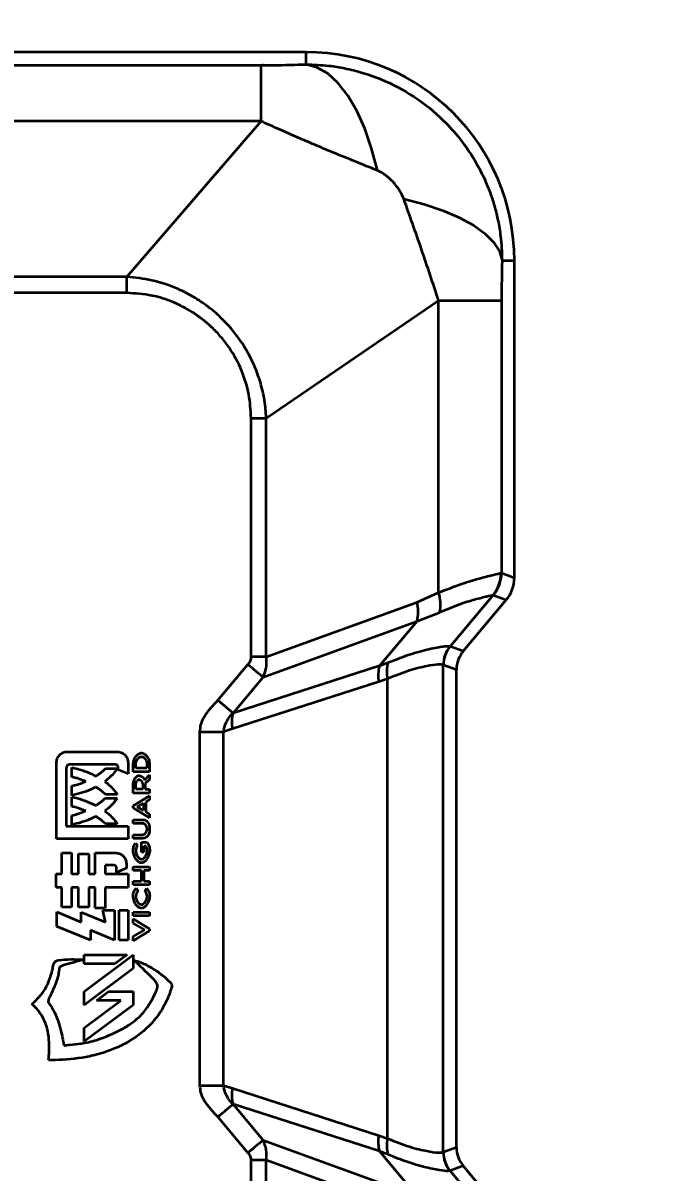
# Model space of a CAD drawing. Header units: millimetres. Extents: x 0 to 420, y 0 to 297.
# Drawn here: x 86.38 to 86.929, y 167.227 to 168.221 of the extents above; entities that cross this region are included whole.
import ezdxf

# ---------------------------------------------------------------- set-up
doc = ezdxf.new("R2010")
doc.units = ezdxf.units.MM
doc.layers.add('尺寸线层', color=150, linetype='Continuous')
doc.styles.add('SLDTEXTSTYLE2', font='TXT', dxfattribs={"width": 0.7})
doc.dimstyles.new('SLDDIMSTYLE0', dxfattribs={"dimtxt": 3.5, "dimasz": 3.302, "dimexe": 0, "dimexo": 0.0625, "dimgap": 0.875, "dimtad": 1, "dimdec": 1, "dimlfac": 100, "dimrnd": 1e-09, "dimzin": 12, "dimdsep": 46, "dimtxsty": 'SLDTEXTSTYLE2', "dimsah": 1, "dimcen": 0.09, "dimadec": 0, "dimazin": 3, "dimtfac": 1, "dimtdec": 3, "dimtofl": 0, "dimtmove": 0, "dimatfit": 3, "dimfxl": 0, "dimfrac": 2, "dimtolj": 1, "dimtzin": 12, "dimarcsym": 0})

# ---------------------------------------------------------------- blocks, each defined once
blk = doc.blocks.new('_D_7')
at = {"layer": '尺寸线层'}
for p, q in [((70.59704, 160.40224), (70.59704, 246.19224)), ((332.81559, 175.11669), (332.81559, 246.19224)), ((332.81559, 245.19224), (70.59704, 245.19224))]:
    blk.add_line(p, q, dxfattribs=at)
for points in [[(70.59704, 245.19224), (73.89904, 244.68424), (73.89904, 245.70024)], [(332.81559, 245.19224), (329.51359, 245.70024), (329.51359, 244.68424)]]:
    blk.add_solid(points, dxfattribs=at)
at = {"layer": '尺寸线层', "insert": (202.87576, 249.70398), "char_height": 3.5, "attachment_point": 1, "style": 'SLDTEXTSTYLE2'}
blk.add_mtext('26221.85', dxfattribs=at)

msp = doc.modelspace()

# ---------------------------------------------------------------- linework, layer by layer
at = {"color": 7, "linetype": 'Continuous', "lineweight": 35}
for p, q in [((86.62464, 168.19545), (86.35418, 168.19545)), ((86.62464, 168.18476), (86.62464, 168.19545)), ((86.35837, 168.18406), (86.58578, 168.18406)), ((86.58578, 168.13576), (86.58578, 168.18406)), ((86.58578, 168.13576), (86.33755, 168.13576)), ((86.46967, 168.00127), (86.58578, 168.13576)), ((86.79398, 168.01545), (86.80464, 168.01545)), ((86.80464, 167.74136), (86.80464, 168.01545)), ((86.46967, 168.00127), (86.26714, 168.00127)), ((86.46967, 167.98734), (86.46967, 168.00127)), ((86.46967, 167.98734), (86.26714, 167.98734)), ((86.5903, 167.87931), (86.7392, 167.98083)), ((86.7392, 167.72847), (86.7392, 167.98083)), ((86.7392, 167.98083), (86.7935, 167.98083)), ((86.7935, 167.98083), (86.7935, 167.74541)), ((86.57712, 167.67285), (86.57712, 167.87931)), ((86.57712, 167.87931), (86.5903, 167.87931)), ((86.5903, 167.67285), (86.5903, 167.87931)), ((86.79311, 167.7454), (86.7935, 167.74541)), ((86.7935, 167.74541), (86.80464, 167.74136)), ((86.72063, 167.72028), (86.7392, 167.72847)), ((86.7491, 167.68197), (86.78617, 167.72614)), ((86.78617, 167.72614), (86.78649, 167.72615)), ((86.78649, 167.72615), (86.79763, 167.7221)), ((86.5903, 167.67285), (86.72063, 167.72028)), ((86.76048, 167.67782), (86.79763, 167.7221)), ((86.7205, 167.7038), (86.74, 167.7112)), ((86.58751, 167.65539), (86.7205, 167.7038)), ((86.7205, 167.7038), (86.68804, 167.66511)), ((86.74902, 167.682), (86.7491, 167.68197)), ((86.76048, 167.67782), (86.7491, 167.68197)), ((86.54843, 167.63542), (86.57442, 167.66638)), ((86.68804, 167.66511), (86.56153, 167.62443)), ((86.68804, 167.66511), (86.69531, 167.668)), ((86.74317, 167.24494), (86.74317, 167.66596)), ((86.74317, 167.66596), (86.74326, 167.66592)), ((86.75464, 167.66178), (86.74326, 167.66592)), ((86.56153, 167.62443), (86.58751, 167.65539)), ((86.75464, 167.24913), (86.75464, 167.66178)), ((86.68747, 167.65137), (86.56096, 167.61069)), ((86.69502, 167.65402), (86.68747, 167.65137)), ((86.69502, 167.25688), (86.69502, 167.65402)), ((86.54843, 167.63542), (86.56153, 167.62443)), ((86.53293, 167.60821), (86.55326, 167.60821)), ((86.53293, 167.30269), (86.53293, 167.60821)), ((86.56096, 167.61069), (86.55326, 167.60821)), ((86.55326, 167.30269), (86.55326, 167.60821)), ((86.41845, 167.59096), (86.46149, 167.59096)), ((86.40902, 167.5156), (86.40902, 167.58153)), ((86.41751, 167.57716), (86.41751, 167.52666)), ((86.45969, 167.5799), (86.42016, 167.5799)), ((86.42222, 167.5691), (86.42222, 167.57725)), ((86.45129, 167.57639), (86.46149, 167.57639)), ((86.46235, 167.57536), (86.46235, 167.57716)), ((86.47084, 167.58153), (86.47084, 167.57184)), ((86.4754, 167.57358), (86.4754, 167.58062)), ((86.47757, 167.57673), (86.47757, 167.58062)), ((86.48717, 167.57673), (86.47757, 167.57673)), ((86.48717, 167.58093), (86.48717, 167.57673)), ((86.48935, 167.58122), (86.48935, 167.57358)), ((86.47084, 167.57184), (86.46235, 167.57536)), ((86.48935, 167.57358), (86.4754, 167.57358)), ((86.485, 167.56646), (86.48935, 167.57092)), ((86.48935, 167.56704), (86.48547, 167.56326)), ((86.48935, 167.57092), (86.48935, 167.56704)), ((86.42222, 167.55324), (86.42222, 167.56147)), ((86.4754, 167.5553), (86.4754, 167.56328)), ((86.47745, 167.55853), (86.47745, 167.56278)), ((86.48353, 167.55853), (86.47745, 167.55853)), ((86.48353, 167.56223), (86.48353, 167.55853)), ((86.48549, 167.56236), (86.48549, 167.55853)), ((86.48549, 167.55853), (86.48935, 167.55853)), ((86.48935, 167.55853), (86.48935, 167.5553)), ((86.42222, 167.54363), (86.42222, 167.55187)), ((86.46149, 167.55418), (86.45129, 167.55418)), ((86.45129, 167.55092), (86.46149, 167.55092)), ((86.48935, 167.5553), (86.4754, 167.5553)), ((86.4754, 167.54416), (86.48935, 167.55291)), ((86.47882, 167.54332), (86.48428, 167.54655)), ((86.48428, 167.54655), (86.48428, 167.54011)), ((86.48935, 167.54952), (86.48626, 167.54768)), ((86.48626, 167.54768), (86.48626, 167.53896)), ((86.48935, 167.55291), (86.48935, 167.54952)), ((86.42222, 167.52786), (86.42222, 167.536)), ((86.4754, 167.54251), (86.4754, 167.54416)), ((86.48935, 167.53376), (86.4754, 167.54251)), ((86.48428, 167.54011), (86.47882, 167.54332)), ((86.48626, 167.53896), (86.48935, 167.53717)), ((86.48935, 167.53717), (86.48935, 167.53376)), ((86.41751, 167.52666), (86.47084, 167.52666)), ((86.46149, 167.52871), (86.45129, 167.52871)), ((86.47084, 167.52666), (86.47084, 167.5156)), ((86.4754, 167.53226), (86.48375, 167.53226)), ((86.4754, 167.52911), (86.4754, 167.53226)), ((86.48316, 167.52911), (86.4754, 167.52911)), ((86.4754, 167.51931), (86.48316, 167.51931)), ((86.4754, 167.51616), (86.4754, 167.51931)), ((86.48375, 167.51616), (86.4754, 167.51616)), ((86.47084, 167.5156), (86.40902, 167.5156)), ((86.47728, 167.51211), (86.47894, 167.51009)), ((86.48248, 167.5128), (86.48745, 167.5128)), ((86.48248, 167.50434), (86.48248, 167.5128)), ((86.48448, 167.50954), (86.48448, 167.50434)), ((86.48626, 167.50954), (86.48448, 167.50954)), ((86.41356, 167.50359), (86.42196, 167.50359)), ((86.41356, 167.48559), (86.41356, 167.50359)), ((86.42196, 167.50359), (86.42196, 167.48559)), ((86.42806, 167.50274), (86.43681, 167.50274)), ((86.42806, 167.48559), (86.42806, 167.50274)), ((86.43681, 167.50274), (86.43681, 167.48559)), ((86.44256, 167.50359), (86.46003, 167.50359)), ((86.44256, 167.48559), (86.44256, 167.50359)), ((86.48448, 167.50434), (86.48248, 167.50434)), ((86.45096, 167.49288), (86.45096, 167.48559)), ((86.45858, 167.49288), (86.45096, 167.49288)), ((86.46938, 167.49047), (86.46098, 167.48679)), ((86.46098, 167.48679), (86.46098, 167.49022)), ((86.46938, 167.49425), (86.46938, 167.49047)), ((86.4754, 167.49165), (86.48935, 167.49165)), ((86.4754, 167.4885), (86.4754, 167.49165)), ((86.48232, 167.4885), (86.4754, 167.4885)), ((86.48232, 167.47928), (86.48232, 167.4885)), ((86.48438, 167.4885), (86.48438, 167.47928)), ((86.48935, 167.4885), (86.48438, 167.4885)), ((86.48935, 167.49165), (86.48935, 167.4885)), ((86.40867, 167.48559), (86.41356, 167.48559)), ((86.40867, 167.47367), (86.40867, 167.48559)), ((86.42196, 167.48559), (86.42806, 167.48559)), ((86.43681, 167.48559), (86.44256, 167.48559)), ((86.45096, 167.48559), (86.47084, 167.48559)), ((86.47084, 167.48559), (86.47084, 167.47367)), ((86.4754, 167.47613), (86.4754, 167.47928)), ((86.4754, 167.47928), (86.48232, 167.47928)), ((86.48438, 167.47928), (86.48935, 167.47928)), ((86.48935, 167.47928), (86.48935, 167.47613)), ((86.41356, 167.47367), (86.40867, 167.47367)), ((86.41356, 167.45669), (86.41356, 167.47367)), ((86.42196, 167.47367), (86.42196, 167.45669)), ((86.42806, 167.47367), (86.42196, 167.47367)), ((86.42806, 167.45678), (86.42806, 167.47367)), ((86.43681, 167.47367), (86.43681, 167.45678)), ((86.44256, 167.47367), (86.43681, 167.47367)), ((86.44256, 167.45592), (86.44256, 167.47367)), ((86.45096, 167.47367), (86.45096, 167.45592)), ((86.47084, 167.47367), (86.45096, 167.47367)), ((86.48935, 167.47613), (86.4754, 167.47613)), ((86.47793, 167.47311), (86.47948, 167.47061)), ((86.48529, 167.47061), (86.48684, 167.47311)), ((86.42196, 167.45669), (86.41356, 167.45669)), ((86.43681, 167.45678), (86.42806, 167.45678)), ((86.40919, 167.44006), (86.40919, 167.45266)), ((86.40919, 167.45266), (86.43045, 167.44383)), ((86.43045, 167.45232), (86.45131, 167.44383)), ((86.43045, 167.44383), (86.43045, 167.45232)), ((86.45096, 167.45592), (86.44256, 167.45592)), ((86.44891, 167.45403), (86.45911, 167.45403)), ((86.45131, 167.44383), (86.44891, 167.45403)), ((86.45911, 167.45403), (86.45911, 167.42805)), ((86.46319, 167.45403), (86.47082, 167.45403)), ((86.46319, 167.42805), (86.46319, 167.45403)), ((86.47082, 167.45403), (86.47082, 167.42805)), ((86.4754, 167.45241), (86.48935, 167.45241)), ((86.4754, 167.44916), (86.4754, 167.45241)), ((86.48935, 167.44916), (86.4754, 167.44916)), ((86.4754, 167.44653), (86.48935, 167.43791)), ((86.4754, 167.44301), (86.4754, 167.44653)), ((86.48935, 167.45241), (86.48935, 167.44916)), ((86.43825, 167.42805), (86.40919, 167.44006)), ((86.43825, 167.43689), (86.43825, 167.42805)), ((86.45911, 167.42805), (86.43825, 167.43689)), ((86.48531, 167.43712), (86.4754, 167.44301)), ((86.4754, 167.43127), (86.48531, 167.43712)), ((86.48935, 167.43791), (86.48935, 167.43636)), ((86.47082, 167.42805), (86.46319, 167.42805)), ((86.48935, 167.43636), (86.4754, 167.42775)), ((86.4754, 167.42775), (86.4754, 167.43127)), ((86.43279, 167.4155), (86.47004, 167.4155)), ((86.43279, 167.40761), (86.43279, 167.4155)), ((86.43279, 167.38393), (86.47537, 167.4155)), ((86.4594, 167.40761), (86.43279, 167.40761)), ((86.47004, 167.4155), (86.4594, 167.40761)), ((86.47537, 167.4155), (86.47537, 167.40366)), ((86.47537, 167.40366), (86.43279, 167.37208)), ((86.43279, 167.37208), (86.43279, 167.38393)), ((86.44344, 167.37603), (86.45408, 167.38393)), ((86.45408, 167.38393), (86.47537, 167.38393)), ((86.47537, 167.38393), (86.47537, 167.37208)), ((86.43279, 167.35235), (86.46472, 167.37603)), ((86.47537, 167.37208), (86.43279, 167.34051)), ((86.46472, 167.37603), (86.44344, 167.37603)), ((86.43279, 167.34051), (86.43279, 167.35235)), ((86.53293, 167.30269), (86.55326, 167.30269)), ((86.55326, 167.30269), (86.56096, 167.30021)), ((86.56096, 167.30021), (86.68747, 167.25953)), ((86.58751, 167.25551), (86.56153, 167.28648)), ((86.68804, 167.24579), (86.56153, 167.28648)), ((86.57442, 167.24452), (86.54843, 167.27549)), ((86.68747, 167.25953), (86.69502, 167.25688)), ((86.58751, 167.25551), (86.7205, 167.20711)), ((86.75464, 167.24913), (86.74326, 167.24498)), ((86.57712, 167.03159), (86.57712, 167.23806)), ((86.5903, 167.23806), (86.57712, 167.23806)), ((86.5903, 167.03159), (86.5903, 167.23806)), ((86.72063, 167.19062), (86.5903, 167.23806)), ((86.7205, 167.20711), (86.68804, 167.24579)), ((86.69531, 167.24291), (86.68804, 167.24579)), ((86.74317, 167.24494), (86.74326, 167.24498)), ((86.7491, 167.22894), (86.74902, 167.2289)), ((86.76048, 167.23308), (86.7491, 167.22894)), ((86.78617, 167.18476), (86.7491, 167.22894)), ((86.79763, 167.1888), (86.76048, 167.23308))]:
    msp.add_line(p, q, dxfattribs=at)
at = {"color": 7, "linetype": 'Continuous', "lineweight": 35, "flags": 128}
for points in [[(86.6863, 168.09315), (86.68132, 168.11206), (86.67531, 168.12938), (86.66837, 168.14479), (86.66062, 168.158), (86.65222, 168.16878), (86.64331, 168.17692), (86.63406, 168.18228), (86.62464, 168.18476)], [(86.70911, 168.06857), (86.72673, 168.06405), (86.74279, 168.05873), (86.75704, 168.05268), (86.76923, 168.04601), (86.77917, 168.03883), (86.78669, 168.03126), (86.79165, 168.02342), (86.79398, 168.01545)]]:
    msp.add_lwpolyline(points, dxfattribs=at)
at = {"color": 7, "linetype": 'Continuous', "lineweight": 35}
for centre, radius, start, end in [((86.62464, 168.01545), 0.18, 0, 90), ((86.76311, 167.74533), 0.03, 320.25006, 0.14099), ((86.76346, 167.74544), 0.03004, 320.05864, 359.94136), ((86.70776, 167.71835), 0.03303, 347.49811, 17.84278), ((86.68519, 167.71232), 0.03632, 346.42985, 12.66321), ((86.76821, 167.66592), 0.02504, 140.03569, 179.90674), ((86.7683, 167.66589), 0.02504, 140.05864, 179.94136), ((86.7171, 167.65702), 0.03016, 164.4497, 190.79661), ((86.72354, 167.66043), 0.02923, 164.99384, 192.66448), ((86.59059, 167.61634), 0.03017, 164.44976, 190.79653), ((86.59059, 167.29456), 0.03016, 169.20334, 195.55039), ((86.7171, 167.25388), 0.03016, 169.20339, 195.55031), ((86.72354, 167.25047), 0.02923, 167.33552, 195.00616), ((86.76821, 167.24498), 0.02504, 180.09326, 219.96431), ((86.7683, 167.24501), 0.02504, 180.05864, 219.94136)]:
    msp.add_arc(centre, radius, start, end, dxfattribs=at)
for centre, major_axis, start_param, end_param in [((86.7746, 167.74139), (0.02823, -0.01028), 5.934618, 6.631752), ((86.77968, 167.66175), (0.02353, -0.00856), 2.793026, 3.49016), ((86.77968, 167.24915), (-0.02353, -0.00856), 5.934618, 6.631752)]:
    msp.add_ellipse(centre, major_axis=major_axis, ratio=0.998448, start_param=start_param, end_param=end_param, dxfattribs=at)
for points, knots in [([(86.58792, 168.18407), (86.5874, 168.18404), (86.58666, 168.18399), (86.58597, 168.18391), (86.58583, 168.18387), (86.58577, 168.18385)], [0, 0, 0, 0, 0.56153, 0.792581, 1, 1, 1, 1]), ([(86.58578, 168.18406), (86.5862, 168.18406), (86.58983, 168.18408), (86.60325, 168.18426), (86.61542, 168.18455), (86.62464, 168.18476)], [0, 0, 0, 0, 0.030601, 0.265216, 1, 1, 1, 1]), ([(86.62464, 168.18476), (86.6312, 168.18456), (86.64239, 168.1842), (86.65865, 168.18156), (86.6737, 168.17784), (86.69427, 168.17055), (86.71855, 168.15771), (86.74118, 168.13942), (86.75809, 168.12058), (86.77049, 168.10257), (86.77896, 168.08605), (86.78445, 168.07203), (86.7879, 168.06111), (86.79075, 168.04931), (86.79335, 168.03415), (86.79375, 168.02249), (86.79398, 168.01545)], [0, 0, 0, 0, 0.0739659, 0.1262093, 0.185583, 0.2486291, 0.3721472, 0.493376, 0.5749275, 0.6569554, 0.7394589, 0.7837418, 0.826761, 0.8685165, 0.9206239, 1, 1, 1, 1]), ([(86.6863, 168.09315), (86.6799, 168.09574), (86.66748, 168.10077), (86.64912, 168.10824), (86.63268, 168.11508), (86.61725, 168.12174), (86.60181, 168.12858), (86.59134, 168.13327), (86.58578, 168.13576)], [0, 0, 0, 0, 0.191169, 0.37068, 0.538766, 0.672129, 0.825955, 1, 1, 1, 1]), ([(86.70911, 168.06857), (86.70798, 168.07109), (86.70558, 168.0764), (86.69995, 168.08335), (86.69355, 168.08939), (86.6886, 168.09195), (86.6863, 168.09315)], [0, 0, 0, 0, 0.2422942, 0.5093656, 0.7715671, 1, 1, 1, 1]), ([(86.7392, 167.98083), (86.73431, 167.99554), (86.7246, 168.02481), (86.71426, 168.05403), (86.70911, 168.06857)], [0, 0, 0, 0, 0.502691, 1, 1, 1, 1]), ([(86.79398, 168.01545), (86.79389, 168.01069), (86.79371, 168.00222), (86.79355, 167.9906), (86.79352, 167.98373), (86.7935, 167.98083)], [0, 0, 0, 0, 0.426106, 0.75777, 1, 1, 1, 1]), ([(86.5903, 167.87931), (86.58991, 167.88435), (86.5891, 167.89478), (86.58553, 167.90992), (86.57911, 167.92761), (86.5684, 167.94698), (86.55402, 167.96388), (86.53981, 167.97595), (86.52743, 167.9842), (86.51155, 167.99228), (86.49228, 167.99892), (86.47696, 168.00051), (86.46967, 168.00127)], [0, 0, 0, 0, 0.080728, 0.166845, 0.247263, 0.380655, 0.517772, 0.598864, 0.677745, 0.754478, 0.883127, 1, 1, 1, 1]), ([(86.57712, 167.87931), (86.57674, 167.8861), (86.57596, 167.89998), (86.56947, 167.92072), (86.56063, 167.93721), (86.55129, 167.9494), (86.54114, 167.96011), (86.52749, 167.97079), (86.50991, 167.97983), (86.49074, 167.98604), (86.47704, 167.98688), (86.46967, 167.98734)], [0, 0, 0, 0, 0.120461, 0.246403, 0.382818, 0.450919, 0.519058, 0.644752, 0.756806, 0.869265, 1, 1, 1, 1]), ([(86.7392, 167.72847), (86.74602, 167.73113), (86.75949, 167.7364), (86.77564, 167.74114), (86.78821, 167.74434), (86.79143, 167.74504), (86.79311, 167.7454)], [0, 0, 0, 0, 0.238868, 0.471709, 0.726257, 1, 1, 1, 1]), ([(86.78617, 167.72614), (86.78474, 167.72586), (86.78198, 167.7253), (86.77119, 167.72261), (86.75738, 167.71851), (86.74581, 167.71364), (86.74, 167.7112)], [0, 0, 0, 0, 0.2771503, 0.5338203, 0.766156, 1, 1, 1, 1]), ([(86.69531, 167.668), (86.70253, 167.67079), (86.71692, 167.67637), (86.73363, 167.68046), (86.74543, 167.68245), (86.74784, 167.68215), (86.74902, 167.682)], [0, 0, 0, 0, 0.247618, 0.49308, 0.751102, 1, 1, 1, 1]), ([(86.57712, 167.67285), (86.57708, 167.67229), (86.577, 167.67116), (86.57623, 167.66888), (86.57515, 167.66739), (86.57442, 167.66638)], [0, 0, 0, 0, 0.232062, 0.478453, 1, 1, 1, 1]), ([(86.58751, 167.65539), (86.58676, 167.65602), (86.58524, 167.6573), (86.58201, 167.66001), (86.57832, 167.6631), (86.5757, 167.6653), (86.57442, 167.66638)], [0, 0, 0, 0, 0.245847, 0.499999, 0.754151, 1, 1, 1, 1]), ([(86.5903, 167.67285), (86.5883, 167.67285), (86.58435, 167.67285), (86.57951, 167.67285), (86.57712, 167.67285)], [0, 0, 0, 0, 0.5069628, 1, 1, 1, 1]), ([(86.58751, 167.65539), (86.58855, 167.65793), (86.59078, 167.66336), (86.59047, 167.66955), (86.5903, 167.67285)], [0, 0, 0, 0, 0.466493, 1, 1, 1, 1]), ([(86.74317, 167.66596), (86.74203, 167.66618), (86.73985, 167.6666), (86.72937, 167.66512), (86.71477, 167.66183), (86.7016, 167.65662), (86.69502, 167.65402)], [0, 0, 0, 0, 0.262701, 0.501004, 0.750686, 1, 1, 1, 1]), ([(86.53293, 167.60821), (86.53314, 167.61046), (86.53358, 167.61516), (86.53834, 167.62495), (86.54424, 167.63107), (86.54843, 167.63542)], [0, 0, 0, 0, 0.209288, 0.438923, 1, 1, 1, 1]), ([(86.55326, 167.60821), (86.55387, 167.61096), (86.55483, 167.61524), (86.55789, 167.62074), (86.56026, 167.62314), (86.56153, 167.62443)], [0, 0, 0, 0, 0.452149, 0.705537, 1, 1, 1, 1]), ([(86.40902, 167.58153), (86.40912, 167.58263), (86.40933, 167.58481), (86.41101, 167.58765), (86.41344, 167.58976), (86.41606, 167.59082), (86.41778, 167.59092), (86.41845, 167.59096)], [0, 0, 0, 0, 0.220827, 0.440436, 0.651052, 0.864309, 1, 1, 1, 1]), ([(86.46149, 167.59096), (86.46256, 167.59086), (86.46469, 167.59066), (86.46747, 167.589), (86.46958, 167.58662), (86.47068, 167.58398), (86.47079, 167.58222), (86.47084, 167.58153)], [0, 0, 0, 0, 0.217033, 0.432668, 0.640579, 0.859649, 1, 1, 1, 1]), ([(86.4754, 167.58062), (86.47549, 167.58146), (86.47573, 167.58369), (86.47723, 167.58653), (86.47914, 167.58867), (86.48077, 167.58968), (86.48222, 167.59002), (86.48371, 167.5898), (86.48551, 167.58883), (86.48751, 167.58674), (86.48903, 167.58402), (86.48926, 167.58198), (86.48935, 167.58122)], [0, 0, 0, 0, 0.103068, 0.272975, 0.380129, 0.450745, 0.504132, 0.557726, 0.630958, 0.750137, 0.907593, 1, 1, 1, 1]), ([(86.47757, 167.58062), (86.47764, 167.58121), (86.47782, 167.58269), (86.47888, 167.58457), (86.4802, 167.58595), (86.48137, 167.58661), (86.48239, 167.5868), (86.48346, 167.58659), (86.48476, 167.58585), (86.48604, 167.58442), (86.48698, 167.58266), (86.48712, 167.58143), (86.48717, 167.58093)], [0, 0, 0, 0, 0.107522, 0.269023, 0.38047, 0.452163, 0.50862, 0.565188, 0.646662, 0.775363, 0.910485, 1, 1, 1, 1]), ([(86.42016, 167.5799), (86.41986, 167.57987), (86.41924, 167.57981), (86.41843, 167.57935), (86.41786, 167.57866), (86.41756, 167.5779), (86.41752, 167.57739), (86.41751, 167.57716)], [0, 0, 0, 0, 0.215909, 0.431679, 0.642748, 0.836136, 1, 1, 1, 1]), ([(86.42222, 167.57725), (86.42385, 167.5769), (86.42828, 167.57597), (86.43533, 167.57362), (86.44053, 167.57118), (86.44314, 167.56996)], [0, 0, 0, 0, 0.22528, 0.610558, 1, 1, 1, 1]), ([(86.44314, 167.56996), (86.44452, 167.5709), (86.44664, 167.57234), (86.44934, 167.57452), (86.45064, 167.57577), (86.45129, 167.57639)], [0, 0, 0, 0, 0.481223, 0.740091, 1, 1, 1, 1]), ([(86.46149, 167.57639), (86.46051, 167.57503), (86.45852, 167.57226), (86.4549, 167.56852), (86.45216, 167.56634), (86.45077, 167.56524)], [0, 0, 0, 0, 0.322508, 0.65906, 1, 1, 1, 1]), ([(86.46235, 167.57716), (86.46232, 167.57749), (86.46225, 167.57816), (86.46176, 167.57903), (86.46103, 167.5796), (86.46031, 167.57987), (86.45986, 167.57989), (86.45969, 167.5799)], [0, 0, 0, 0, 0.23459, 0.46963, 0.6837, 0.878789, 1, 1, 1, 1]), ([(86.43422, 167.56524), (86.43268, 167.56588), (86.42997, 167.56701), (86.42597, 167.56834), (86.42347, 167.56885), (86.42222, 167.5691)], [0, 0, 0, 0, 0.395845, 0.696793, 1, 1, 1, 1]), ([(86.4754, 167.56328), (86.47548, 167.56406), (86.47569, 167.56591), (86.47681, 167.56807), (86.47818, 167.56956), (86.47927, 167.57022), (86.48034, 167.57043), (86.4815, 167.57024), (86.48288, 167.56951), (86.48425, 167.56822), (86.48476, 167.56701), (86.485, 167.56646)], [0, 0, 0, 0, 0.147974, 0.353463, 0.450206, 0.530143, 0.591907, 0.65363, 0.750939, 0.887099, 1, 1, 1, 1]), ([(86.47745, 167.56278), (86.4775, 167.56319), (86.47758, 167.56392), (86.47795, 167.56474), (86.47827, 167.56531), (86.47854, 167.56571), (86.47885, 167.56609), (86.47927, 167.5665), (86.47978, 167.56685), (86.48029, 167.56699), (86.48062, 167.56699), (86.48098, 167.56692), (86.48134, 167.56674), (86.48175, 167.56642), (86.48204, 167.56612), (86.48229, 167.56579), (86.48253, 167.56545), (86.48274, 167.56509), (86.48292, 167.56471), (86.48309, 167.56433), (86.48323, 167.56394), (86.48334, 167.56355), (86.48343, 167.56318), (86.48351, 167.56274), (86.48352, 167.5624), (86.48353, 167.56223)], [0, 0, 0, 0, 0.1049306, 0.1885594, 0.2302518, 0.2719479, 0.3136544, 0.3553839, 0.4258246, 0.4688827, 0.4902727, 0.5109553, 0.5637459, 0.5910033, 0.6446634, 0.6714023, 0.6981379, 0.7516535, 0.7783847, 0.8051155, 0.8586132, 0.8853445, 0.9120767, 0.9558154, 1, 1, 1, 1]), ([(86.42222, 167.56147), (86.42386, 167.56181), (86.42673, 167.56242), (86.43069, 167.56387), (86.43304, 167.56478), (86.43422, 167.56524)], [0, 0, 0, 0, 0.397481, 0.698479, 1, 1, 1, 1]), ([(86.44314, 167.56053), (86.44164, 167.55981), (86.43756, 167.55785), (86.43064, 167.55517), (86.42504, 167.55388), (86.42222, 167.55324)], [0, 0, 0, 0, 0.225097, 0.610128, 1, 1, 1, 1]), ([(86.45129, 167.55418), (86.45005, 167.5553), (86.44815, 167.55702), (86.44538, 167.55907), (86.44389, 167.56004), (86.44314, 167.56053)], [0, 0, 0, 0, 0.4841065, 0.741689, 1, 1, 1, 1]), ([(86.45077, 167.56524), (86.45208, 167.56421), (86.45476, 167.56211), (86.4584, 167.55843), (86.46046, 167.5556), (86.46149, 167.55418)], [0, 0, 0, 0, 0.323586, 0.659323, 1, 1, 1, 1]), ([(86.48547, 167.56326), (86.48548, 167.56318), (86.48549, 167.56303), (86.48549, 167.56273), (86.48549, 167.56251), (86.48549, 167.56236)], [0, 0, 0, 0, 0.253407, 0.506797, 1, 1, 1, 1]), ([(86.42222, 167.55187), (86.42385, 167.55152), (86.42828, 167.55059), (86.43533, 167.54824), (86.44053, 167.5458), (86.44314, 167.54458)], [0, 0, 0, 0, 0.225279, 0.610555, 1, 1, 1, 1]), ([(86.44314, 167.54458), (86.44453, 167.5455), (86.44666, 167.54692), (86.44933, 167.54911), (86.45063, 167.55032), (86.45129, 167.55092)], [0, 0, 0, 0, 0.48414, 0.741719, 1, 1, 1, 1]), ([(86.46149, 167.55092), (86.46051, 167.54957), (86.45851, 167.54681), (86.45489, 167.54311), (86.45215, 167.54095), (86.45077, 167.53986)], [0, 0, 0, 0, 0.323845, 0.659773, 1, 1, 1, 1]), ([(86.43422, 167.53986), (86.43267, 167.54047), (86.42994, 167.54153), (86.42596, 167.54288), (86.42347, 167.54338), (86.42222, 167.54363)], [0, 0, 0, 0, 0.3966683, 0.6972353, 1, 1, 1, 1]), ([(86.42222, 167.536), (86.42385, 167.53637), (86.42673, 167.53701), (86.43067, 167.53849), (86.43304, 167.5394), (86.43422, 167.53986)], [0, 0, 0, 0, 0.397021, 0.698347, 1, 1, 1, 1]), ([(86.45077, 167.53986), (86.45209, 167.53883), (86.45477, 167.53672), (86.45843, 167.53302), (86.46046, 167.53016), (86.46149, 167.52871)], [0, 0, 0, 0, 0.322168, 0.658364, 1, 1, 1, 1]), ([(86.44314, 167.53515), (86.44164, 167.53443), (86.43756, 167.53247), (86.43064, 167.52979), (86.42504, 167.5285), (86.42222, 167.52786)], [0, 0, 0, 0, 0.225098, 0.610129, 1, 1, 1, 1]), ([(86.45129, 167.52871), (86.45006, 167.52985), (86.44817, 167.5316), (86.44537, 167.53364), (86.44389, 167.53464), (86.44314, 167.53515)], [0, 0, 0, 0, 0.482099, 0.740834, 1, 1, 1, 1]), ([(86.48316, 167.51931), (86.48351, 167.51935), (86.4843, 167.51944), (86.48549, 167.52018), (86.48655, 167.52139), (86.48728, 167.52304), (86.48738, 167.52482), (86.48684, 167.5265), (86.48592, 167.52784), (86.48477, 167.52873), (86.48382, 167.52908), (86.48331, 167.5291), (86.48316, 167.52911)], [0, 0, 0, 0, 0.075155, 0.16832, 0.291124, 0.415852, 0.54785, 0.661465, 0.788026, 0.890381, 0.967538, 1, 1, 1, 1]), ([(86.48375, 167.53226), (86.48417, 167.53222), (86.48522, 167.53212), (86.48674, 167.53131), (86.48816, 167.52996), (86.48924, 167.52775), (86.48959, 167.52458), (86.48944, 167.52134), (86.48835, 167.51869), (86.48686, 167.51716), (86.48523, 167.5163), (86.48416, 167.5162), (86.48375, 167.51616)], [0, 0, 0, 0, 0.057396, 0.142461, 0.228893, 0.320305, 0.471061, 0.658867, 0.756094, 0.853964, 0.944424, 1, 1, 1, 1]), ([(86.48745, 167.5128), (86.48823, 167.51127), (86.48962, 167.50858), (86.48962, 167.5038), (86.4882, 167.49988), (86.48628, 167.49703), (86.4846, 167.49558), (86.48328, 167.49496), (86.48207, 167.49486), (86.48078, 167.49522), (86.47908, 167.49637), (86.47698, 167.49905), (86.47539, 167.50279), (86.47505, 167.50699), (86.47594, 167.51001), (86.47694, 167.51158), (86.47728, 167.51211)], [0, 0, 0, 0, 0.120432, 0.213162, 0.331684, 0.413005, 0.455865, 0.488872, 0.514902, 0.540892, 0.583063, 0.658706, 0.781016, 0.867724, 0.954736, 1, 1, 1, 1]), ([(86.47894, 167.51009), (86.47851, 167.50936), (86.47766, 167.50793), (86.47731, 167.50542), (86.47781, 167.50289), (86.47882, 167.50078), (86.48006, 167.49927), (86.48112, 167.49849), (86.48211, 167.49818), (86.48307, 167.49825), (86.48421, 167.4988), (86.48565, 167.50018), (86.4869, 167.50238), (86.4876, 167.50512), (86.48723, 167.50758), (86.48655, 167.50896), (86.48626, 167.50954)], [0, 0, 0, 0, 0.08987, 0.176538, 0.263027, 0.362446, 0.423179, 0.470099, 0.500982, 0.532068, 0.57022, 0.633522, 0.742023, 0.836258, 0.931198, 1, 1, 1, 1]), ([(86.46003, 167.50359), (86.4611, 167.50349), (86.46323, 167.50329), (86.46602, 167.50163), (86.46812, 167.49925), (86.46922, 167.49664), (86.46934, 167.49491), (86.46938, 167.49425)], [0, 0, 0, 0, 0.218278, 0.435149, 0.644163, 0.864466, 1, 1, 1, 1]), ([(86.46098, 167.49022), (86.46095, 167.49058), (86.4609, 167.4912), (86.46052, 167.492), (86.45994, 167.49253), (86.45925, 167.49282), (86.45878, 167.49286), (86.45858, 167.49288)], [0, 0, 0, 0, 0.272758, 0.457842, 0.644353, 0.8509, 1, 1, 1, 1]), ([(86.48684, 167.47311), (86.48757, 167.47214), (86.48901, 167.47021), (86.48971, 167.46668), (86.48916, 167.46279), (86.48766, 167.45952), (86.48568, 167.45717), (86.48415, 167.45609), (86.48273, 167.45566), (86.48137, 167.45578), (86.47975, 167.45658), (86.47772, 167.45858), (86.47586, 167.46197), (86.47496, 167.46604), (86.47566, 167.46976), (86.47689, 167.47191), (86.47777, 167.47292), (86.47793, 167.47311)], [0, 0, 0, 0, 0.08519, 0.168963, 0.246186, 0.360946, 0.418211, 0.462463, 0.491745, 0.521214, 0.557381, 0.617071, 0.720017, 0.827682, 0.905205, 0.982624, 1, 1, 1, 1]), ([(86.47948, 167.47061), (86.47898, 167.47003), (86.47799, 167.46886), (86.47738, 167.46665), (86.47757, 167.46418), (86.47853, 167.4619), (86.47985, 167.46021), (86.48104, 167.45936), (86.48205, 167.45902), (86.48308, 167.45909), (86.48424, 167.45965), (86.48564, 167.461), (86.48689, 167.46324), (86.48745, 167.46591), (86.48696, 167.46831), (86.48611, 167.46977), (86.48546, 167.47044), (86.48529, 167.47061)], [0, 0, 0, 0, 0.079836, 0.158698, 0.232948, 0.337554, 0.41275, 0.456024, 0.489191, 0.522624, 0.56103, 0.622793, 0.723203, 0.826712, 0.901133, 0.975506, 1, 1, 1, 1]), ([(86.40581, 167.40354), (86.40604, 167.40522), (86.40632, 167.40728), (86.40756, 167.40943), (86.40888, 167.41037), (86.41355, 167.41141), (86.42153, 167.4118), (86.4287, 167.41153), (86.43236, 167.41139)], [0, 0, 0, 0, 0.160025, 0.196998, 0.234195, 0.311686, 0.649476, 1, 1, 1, 1]), ([(86.43236, 167.41139), (86.43075, 167.41093), (86.42755, 167.41001), (86.42139, 167.40833), (86.41687, 167.40698), (86.41395, 167.4061)], [0, 0, 0, 0, 0.261065, 0.522123, 1, 1, 1, 1]), ([(86.44348, 167.34188), (86.44505, 167.34242), (86.45295, 167.34513), (86.46375, 167.34982), (86.475, 167.35704), (86.48552, 167.36607), (86.4916, 167.37639), (86.49554, 167.38475), (86.49641, 167.38737), (86.49632, 167.38946), (86.4949, 167.39246), (86.4879, 167.39942), (86.48136, 167.40578), (86.47632, 167.41068)], [0, 0, 0, 0, 0.048169, 0.241379, 0.33788, 0.433916, 0.639701, 0.675797, 0.701807, 0.718369, 0.734888, 0.796355, 1, 1, 1, 1]), ([(86.47632, 167.41068), (86.47794, 167.41026), (86.4828, 167.40899), (86.49033, 167.40493), (86.49907, 167.39938), (86.50423, 167.39465), (86.50683, 167.39226)], [0, 0, 0, 0, 0.138868, 0.417722, 0.706333, 1, 1, 1, 1]), ([(86.38778, 167.37308), (86.38904, 167.37418), (86.39457, 167.379), (86.40189, 167.38899), (86.4046, 167.39902), (86.40581, 167.40354)], [0, 0, 0, 0, 0.1389856, 0.6119172, 1, 1, 1, 1]), ([(86.41134, 167.40382), (86.41115, 167.40215), (86.41064, 167.39744), (86.40764, 167.38841), (86.40428, 167.38141), (86.40224, 167.37717)], [0, 0, 0, 0, 0.177002, 0.501951, 1, 1, 1, 1]), ([(86.41395, 167.4061), (86.41349, 167.4059), (86.41267, 167.40553), (86.41187, 167.40482), (86.41144, 167.40425), (86.41137, 167.40395), (86.41134, 167.40382)], [0, 0, 0, 0, 0.414045, 0.74912, 0.885678, 1, 1, 1, 1]), ([(86.50683, 167.39226), (86.5073, 167.39175), (86.5081, 167.39088), (86.50863, 167.38928), (86.50859, 167.38779), (86.50832, 167.38685), (86.50818, 167.38636)], [0, 0, 0, 0, 0.3194529, 0.5431105, 0.7663107, 1, 1, 1, 1]), ([(86.40224, 167.37717), (86.40208, 167.3767), (86.40182, 167.37596), (86.4018, 167.375), (86.40188, 167.37442), (86.40203, 167.37416), (86.4021, 167.37405)], [0, 0, 0, 0, 0.465921, 0.719479, 0.884635, 1, 1, 1, 1]), ([(86.50818, 167.38636), (86.50764, 167.38478), (86.50496, 167.37684), (86.49707, 167.36161), (86.48282, 167.34757), (86.46815, 167.33849), (86.45629, 167.33309), (86.4439, 167.32913), (86.42673, 167.32538), (86.4135, 167.32482), (86.40461, 167.32443)], [0, 0, 0, 0, 0.03865, 0.194338, 0.392706, 0.493149, 0.593544, 0.693896, 0.794211, 1, 1, 1, 1]), ([(86.40214, 167.32461), (86.40229, 167.32627), (86.40303, 167.33461), (86.4028, 167.34558), (86.39893, 167.3588), (86.3942, 167.36691), (86.38931, 167.37161), (86.38778, 167.37308)], [0, 0, 0, 0, 0.095059, 0.477947, 0.614031, 0.878763, 1, 1, 1, 1]), ([(86.4021, 167.37405), (86.40308, 167.3727), (86.40585, 167.36886), (86.40924, 167.3618), (86.41246, 167.35185), (86.41398, 167.34462), (86.41486, 167.34038)], [0, 0, 0, 0, 0.137822, 0.39048, 0.642641, 1, 1, 1, 1]), ([(86.41486, 167.34038), (86.41494, 167.33997), (86.41508, 167.33926), (86.41522, 167.33822), (86.41526, 167.3376), (86.41528, 167.33729)], [0, 0, 0, 0, 0.400257, 0.699592, 1, 1, 1, 1]), ([(86.41528, 167.33729), (86.41694, 167.33743), (86.42192, 167.33786), (86.42915, 167.33862), (86.4369, 167.34011), (86.44128, 167.34129), (86.44348, 167.34188)], [0, 0, 0, 0, 0.174669, 0.524102, 0.761562, 1, 1, 1, 1]), ([(86.40461, 167.32443), (86.4044, 167.32444), (86.40399, 167.32445), (86.40316, 167.32453), (86.40255, 167.32458), (86.40214, 167.32461)], [0, 0, 0, 0, 0.252501, 0.504816, 1, 1, 1, 1]), ([(86.54843, 167.27549), (86.54426, 167.27981), (86.53838, 167.28592), (86.53358, 167.2957), (86.53314, 167.30043), (86.53293, 167.30269)], [0, 0, 0, 0, 0.558619, 0.78934, 1, 1, 1, 1]), ([(86.56153, 167.28648), (86.56026, 167.28776), (86.55789, 167.29016), (86.55483, 167.29567), (86.55387, 167.29995), (86.55326, 167.30269)], [0, 0, 0, 0, 0.294463, 0.547852, 1, 1, 1, 1]), ([(86.54843, 167.27549), (86.54972, 167.27657), (86.55234, 167.27876), (86.55602, 167.28185), (86.55926, 167.28457), (86.56078, 167.28585), (86.56153, 167.28648)], [0, 0, 0, 0, 0.2458483, 0.4999999, 0.7541516, 1, 1, 1, 1]), ([(86.57442, 167.24452), (86.5757, 167.2456), (86.57832, 167.2478), (86.58201, 167.25089), (86.58524, 167.2536), (86.58676, 167.25488), (86.58751, 167.25551)], [0, 0, 0, 0, 0.245849, 0.500001, 0.754152, 1, 1, 1, 1]), ([(86.5903, 167.23806), (86.59048, 167.24107), (86.59083, 167.24724), (86.58864, 167.25271), (86.58751, 167.25551)], [0, 0, 0, 0, 0.487848, 1, 1, 1, 1]), ([(86.69502, 167.25688), (86.7016, 167.25428), (86.71477, 167.24907), (86.72937, 167.24578), (86.73985, 167.2443), (86.74203, 167.24472), (86.74317, 167.24494)], [0, 0, 0, 0, 0.249344, 0.499045, 0.737295, 1, 1, 1, 1]), ([(86.57442, 167.24452), (86.57515, 167.24351), (86.57624, 167.24202), (86.577, 167.23974), (86.57708, 167.23861), (86.57712, 167.23806)], [0, 0, 0, 0, 0.521782, 0.769325, 1, 1, 1, 1]), ([(86.74902, 167.2289), (86.74785, 167.22875), (86.74557, 167.22845), (86.73425, 167.23033), (86.71782, 167.23424), (86.70287, 167.23999), (86.69531, 167.24291)], [0, 0, 0, 0, 0.2474427, 0.4865597, 0.7402703, 1, 1, 1, 1])]:
    msp.add_open_spline(points, degree=3, knots=knots, dxfattribs=at)

# ---------------------------------------------------------------- dimensions: what is measured, and where the dimension line sits
at = {"layer": '尺寸线层'}
dim = msp.add_linear_dim(base=(70.59704, 245.19224), p1=(332.81559, 175.11669), p2=(70.59704, 160.40224), angle=0, dimstyle='SLDDIMSTYLE0', dxfattribs=at)
dim.commit()
dim.dimension.update_dxf_attribs({"geometry": '_D_7', "text_midpoint": (209.01291, 245.19224), "dimtype": 160})

doc.saveas('drawing.dxf')
